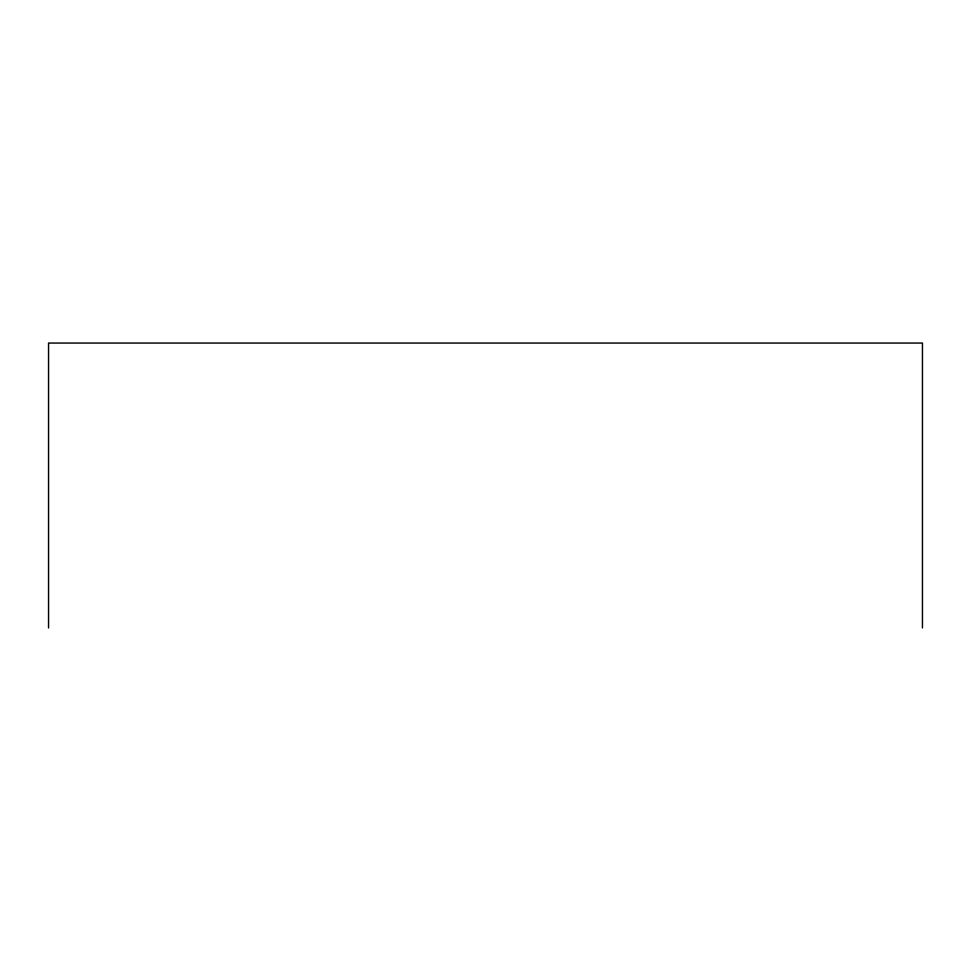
<?xml version="1.0" encoding="UTF-8"?>
<svg xmlns="http://www.w3.org/2000/svg" width="971" height="971" viewBox="0 0 971 971"><rect width="100%" height="100%" fill="white"/><g stroke="black" fill="none" stroke-linecap="round" stroke-linejoin="round"><path stroke-width="1.46" d="M922.45 627.946L922.45 343.054L48.55 343.054L48.55 627.946"/></g></svg>
